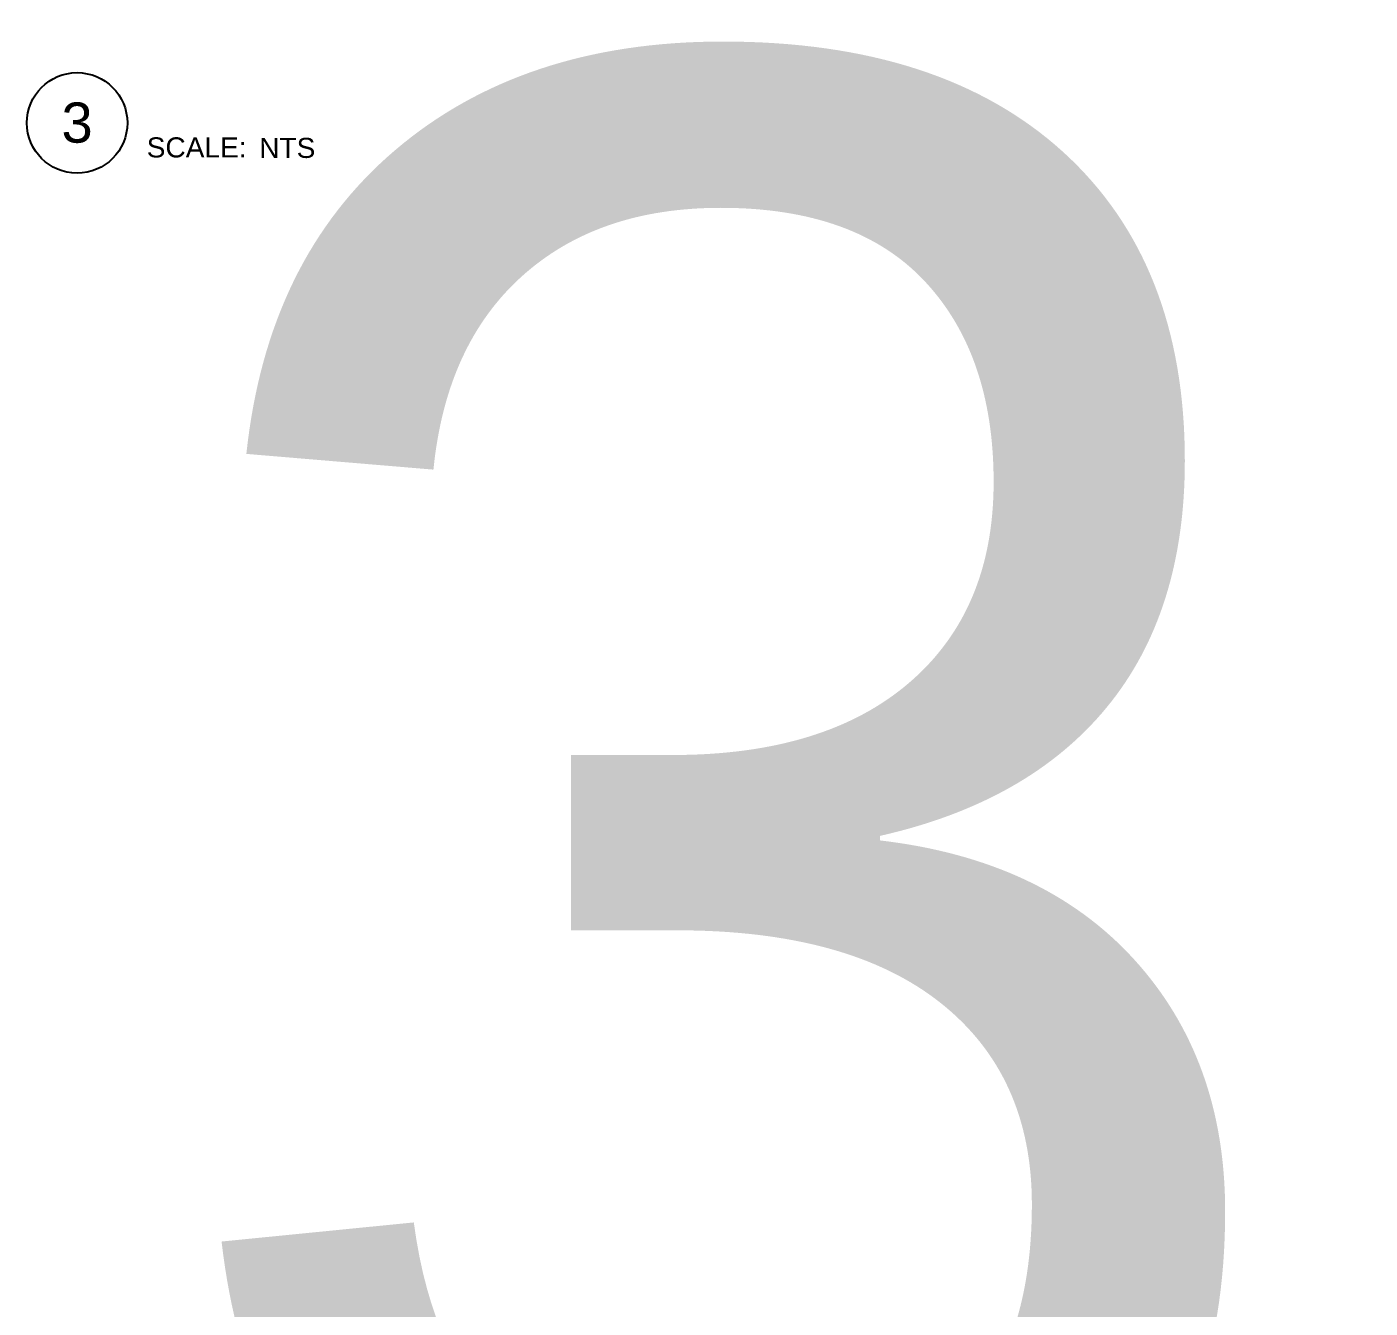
# Model space of a CAD drawing. Header units: feet. Extents: x -689 to 11593, y -511 to 1546.
# Drawn here: x 121.6 to 188.5, y 543.5 to 607.2 of the extents above; entities that cross this region are included whole.
import ezdxf
from ezdxf.enums import TextEntityAlignment as Align

# ---------------------------------------------------------------- set-up
doc = ezdxf.new("R2018")
doc.units = ezdxf.units.FT
doc.header["$MEASUREMENT"] = 0
doc.layers.add('G-ANNO-TEXT', color=1, linetype='Continuous')
doc.styles.add('NEI-A', font='arial.ttf')
doc.styles.get("Standard").update_dxf_attribs({"font": 'arial.ttf'})

# ---------------------------------------------------------------- blocks, each defined once
blk = doc.blocks.new('DETAIL_TITLE')
blk.add_circle((0.5923, -0.5126), 0.25)
at = {"style": 'NEI-A', "flags": 8}
blk.add_attdef('#', text='', height=0.2, dxfattribs=at).set_placement((0.5922, -0.5109), align=Align.MIDDLE_CENTER)
at = {"lineweight": 30, "flags": 104}
blk.add_attdef('DETAIL_TITLE', text='', height=0.2, dxfattribs=at).set_placement((0.9099, -0.5251), align=Align.BOTTOM_LEFT)
at = {"style": 'NEI-A'}
for tag, p in [('SCALE:', (0.9386, -0.7379)), ('1"_=_', (1.5474, -0.7379))]:
    blk.add_attdef(tag, text='', height=0.1, dxfattribs=at).set_placement(p, align=Align.BOTTOM_LEFT)

msp = doc.modelspace()

# ---------------------------------------------------------------- block references
at = {"layer": 'G-ANNO-TEXT'}
ref = msp.add_blockref('DETAIL_TITLE', (118.18999, 607.54937), dxfattribs=dict(at, xscale=10, yscale=10, zscale=10))
ref.add_attrib('#', '3', dxfattribs={"layer": '0', "height": 2, "style": 'NEI-A'}).set_placement((124.11199, 602.44037), align=Align.MIDDLE_CENTER)
lines = msp.add_mtext('{\\L3-WAY MEDIUM VOLTAGE JUNCTION BOX (FRONT VIEW)}', dxfattribs={"layer": '0', "insert": (127.28896, 605.29799), "char_height": 78.7635871, "attachment_point": 1})
ref.add_attrib('DETAIL_TITLE', '', (127.28896, 605.29799)).embed_mtext(lines)
ref.add_attrib('SCALE:', 'SCALE:', dxfattribs={"layer": '0', "height": 1, "style": 'NEI-A'}).set_placement((127.57649, 601.70542), align=Align.TOP_LEFT)
ref.add_attrib('1"_=_', 'NTS', dxfattribs={"layer": '0', "height": 1, "style": 'NEI-A'}).set_placement((133.17374, 601.68099), align=Align.TOP_LEFT)

doc.saveas('drawing.dxf')
